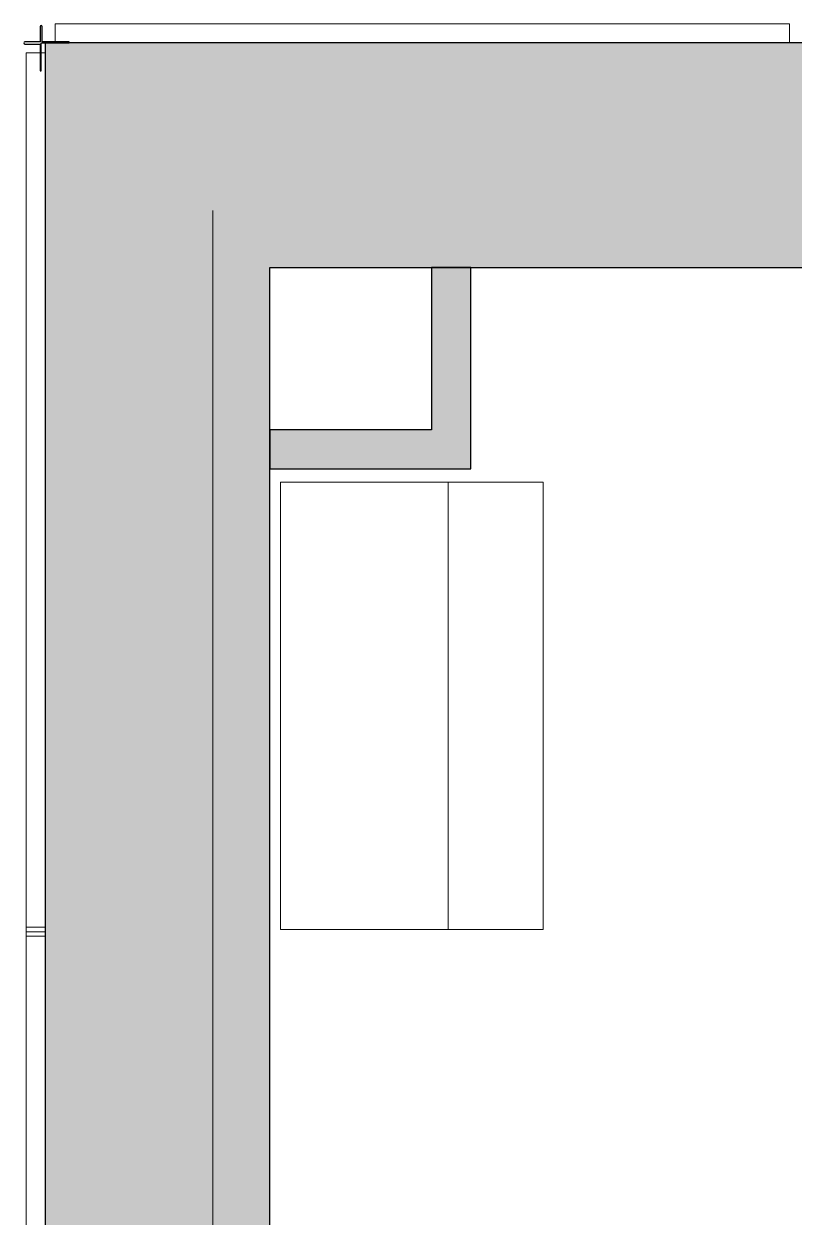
# Model space of a CAD drawing. Header units: millimetres. Extents: x 79795 to 317870, y -36033 to 97293.
# Drawn here: x 156423 to 157801, y 32547 to 34681 of the extents above; entities that cross this region are included whole.
import ezdxf

# ---------------------------------------------------------------- set-up
doc = ezdxf.new("R2010")
doc.units = ezdxf.units.MM
doc.header["$MEASUREMENT"] = 0
for name, color, linetype, lineweight in [('CSM-STL-XX-ZZ-M3-A-XXXX-00001_detached _19_04_21__rvt-1-Level 4$0$A-GLAZ-CURT', 7, 'CONTINUOUS', 9), ('CSM-STL-XX-ZZ-M3-A-XXXX-00001_detached _19_04_21__rvt-1-Level 4$0$A-WALL', 7, 'CONTINUOUS', 9), ('CSM-STL-XX-ZZ-M3-A-XXXX-00001_detached _19_04_21__rvt-1-Level 4$0$A-WALL-PATT', 7, 'CONTINUOUS', 9), ('CSM-STL-XX-ZZ-M3-A-XXXX-00001_detached _19_04_21__rvt-1-Level 4$0$I-WALL', 7, 'CONTINUOUS', 9), ('I-FURN', 8, 'CONTINUOUS', 9)]:
    doc.layers.add(name, color=color, linetype=linetype, lineweight=lineweight)

msp = doc.modelspace()

# ---------------------------------------------------------------- hatches: boundary and pattern name
at = {"layer": 'CSM-STL-XX-ZZ-M3-A-XXXX-00001_detached _19_04_21__rvt-1-Level 4$0$A-WALL-PATT'}
h = msp.add_hatch(color=256, dxfattribs=at)
h.paths.add_polyline_path([(230840.8, 34347.3), (230840.8, 34647.3), (229692.8, 34647.3), (229692.8, 34347.3), (229746.4, 34347.3)], flags=0)
h.paths.add_polyline_path([(218948.8, 34347.3), (220908.8, 34347.3), (220908.8, 34647.3), (202317.8, 34647.3), (202317.8, 34347.3), (218537.2, 34347.3)], flags=0)
h.paths.add_polyline_path([(200283.7, 34347.3), (200283.7, 34647.3), (196942.8, 34647.3), (196942.8, 34347.3), (199847.5, 34347.3)], flags=0)
h.paths.add_polyline_path([(190658.8, 34347.3), (190658.8, 34647.3), (187318, 34647.3), (187318, 34347.3), (190578.9, 34347.3)], flags=0)
h.paths.add_polyline_path([(185283.8, 34347.3), (185283.8, 34647.3), (166692.8, 34647.3), (166692.8, 34347.3), (184300.1, 34347.3)], flags=0)
h.paths.add_polyline_path([(157908.8, 34347.3), (157908.8, 34647.3), (156460.8, 34647.3), (156460.8, 34347.3), (157391.2, 34347.3)], flags=0)
h = msp.add_hatch(color=256, dxfattribs=at)
h.paths.add_polyline_path([(156460.8, 9267.3), (156760.8, 9267.3), (156759.8, 13645.3), (156460.8, 13645.3), (156460.8, 9698)], flags=0)
h.paths.add_polyline_path([(156760.8, 14969.3), (156760.8, 16290.3), (156460.8, 16290.3), (156460.8, 14969.3), (156756.4, 14969.3)], flags=0)
h.paths.add_polyline_path([(156760.8, 25449.3), (156760.8, 26790.3), (156460.8, 26790.3), (156460.8, 25449.3)], flags=0)
h.paths.add_polyline_path([(156760.8, 28449.3), (156760.8, 34347.3), (156460.8, 34347.3), (156460.8, 28449.3)], flags=0)
for points in [[(156862.8, 28449.3), (156862.8, 34347.3), (156760.8, 34347.3), (156760.8, 28449.3), (156793.2, 28449.3)], [(157222.3, 33885.2), (157222.3, 34245.3), (157152.3, 34245.3), (157152.3, 33885.2)], [(157152.3, 33885.2), (157152.3, 33955.2), (156862.8, 33955.2), (156862.8, 33885.2)]]:
    msp.add_hatch(color=256, dxfattribs=at).paths.add_polyline_path(points, flags=0)
h = msp.add_hatch(color=256, dxfattribs=at)
h.paths.add_polyline_path([(168656.4, 34245.3), (168656.4, 34347.3), (166692.8, 34347.3), (166692.8, 34245.3), (167556.8, 34245.3)], flags=0)
h.paths.add_polyline_path([(157908.8, 34245.3), (157908.8, 34347.3), (156862.8, 34347.3), (156862.8, 34245.3), (157391.2, 34245.3)], flags=0)

# ---------------------------------------------------------------- linework, layer by layer
at = {"layer": 'CSM-STL-XX-ZZ-M3-A-XXXX-00001_detached _19_04_21__rvt-1-Level 4$0$A-GLAZ-CURT', "lineweight": 20}
for p, q in [((157792.8, 34681.3), (156478.8, 34681.3)), ((156478.8, 34681.3), (156478.8, 34647.3)), ((157792.8, 34647.3), (157792.8, 34681.3)), ((156478.8, 34647.3), (157792.8, 34647.3)), ((156426.8, 34629.3), (156426.8, 33065.3)), ((156460.8, 34629.3), (156426.8, 34629.3)), ((156460.8, 33065.3), (156460.8, 34629.3)), ((156426.8, 33065.3), (156460.8, 33065.3)), ((156426.8, 33049.3), (156426.8, 30065.3)), ((156460.8, 33049.3), (156426.8, 33049.3)), ((156460.8, 30065.3), (156460.8, 33049.3))]:
    msp.add_line(p, q, dxfattribs=at)
at = {"layer": 'CSM-STL-XX-ZZ-M3-A-XXXX-00001_detached _19_04_21__rvt-1-Level 4$0$A-GLAZ-CURT'}
for p, q in [((156426.8, 33057.3), (156426.8, 33065.3)), ((156426.8, 33049.3), (156426.8, 33057.3)), ((156460.8, 33057.3), (156426.8, 33057.3))]:
    msp.add_line(p, q, dxfattribs=at)
at = {"layer": 'CSM-STL-XX-ZZ-M3-A-XXXX-00001_detached _19_04_21__rvt-1-Level 4$0$A-WALL', "lineweight": 30}
for p, q in [((156451.8, 34676.3), (156451.8, 34649.3)), ((156455.8, 34649.3), (156455.8, 34676.3)), ((156451.8, 34649.3), (156424.8, 34649.3)), ((156424.8, 34645.3), (156451.8, 34645.3)), ((156451.8, 34645.3), (156451.8, 34597.3)), ((156453.8, 34597.3), (156453.8, 34647.3)), ((156453.8, 34647.3), (156503.8, 34647.3)), ((156503.8, 34649.3), (156455.8, 34649.3)), ((157908.8, 34647.3), (156460.8, 34647.3)), ((156460.8, 34647.3), (156460.8, 34347.3)), ((156503.8, 34647.3), (156503.8, 34649.3)), ((156451.8, 34597.3), (156453.8, 34597.3)), ((156460.8, 34347.3), (156460.8, 28449.3))]:
    msp.add_line(p, q, dxfattribs=at)
at = {"layer": 'CSM-STL-XX-ZZ-M3-A-XXXX-00001_detached _19_04_21__rvt-1-Level 4$0$A-WALL'}
msp.add_line((156760.8, 28449.3), (156760.8, 34347.3), dxfattribs=at)
at = {"layer": 'CSM-STL-XX-ZZ-M3-A-XXXX-00001_detached _19_04_21__rvt-1-Level 4$0$A-WALL', "lineweight": 30}
for centre, start, end in [((156453.8, 34676.3), 0, 180), ((156424.8, 34647.3), 90, 270)]:
    msp.add_arc(centre, 2, start, end, dxfattribs=at)
at = {"layer": 'CSM-STL-XX-ZZ-M3-A-XXXX-00001_detached _19_04_21__rvt-1-Level 4$0$I-WALL'}
msp.add_line((156760.8, 34347.3), (156760.8, 28449.3), dxfattribs=at)
at = {"layer": 'CSM-STL-XX-ZZ-M3-A-XXXX-00001_detached _19_04_21__rvt-1-Level 4$0$I-WALL', "lineweight": 30}
for p, q in [((156862.8, 34245.3), (157908.8, 34245.3)), ((156862.8, 28449.3), (156862.8, 34245.3)), ((157222.3, 34245.3), (157152.3, 34245.3)), ((157152.3, 34245.3), (157152.3, 33955.2)), ((157222.3, 33885.2), (157222.3, 34245.3)), ((157152.3, 33955.2), (156862.8, 33955.2)), ((156862.8, 33955.2), (156862.8, 33885.2)), ((156862.8, 33885.2), (157152.3, 33885.2)), ((157152.3, 33885.2), (157222.3, 33885.2))]:
    msp.add_line(p, q, dxfattribs=at)
at = {"layer": 'I-FURN'}
for p, q in [((157181.8, 33861.5), (156881.8, 33861.5)), ((156881.8, 33861.5), (156881.8, 33061.5)), ((157181.8, 33061.5), (157181.8, 33861.5)), ((157351.8, 33861.5), (157181.8, 33861.5)), ((157351.8, 33061.5), (157351.8, 33861.5)), ((156881.8, 33061.5), (157181.8, 33061.5)), ((157181.8, 33061.5), (157351.8, 33061.5))]:
    msp.add_line(p, q, dxfattribs=at)

doc.saveas('drawing.dxf')
